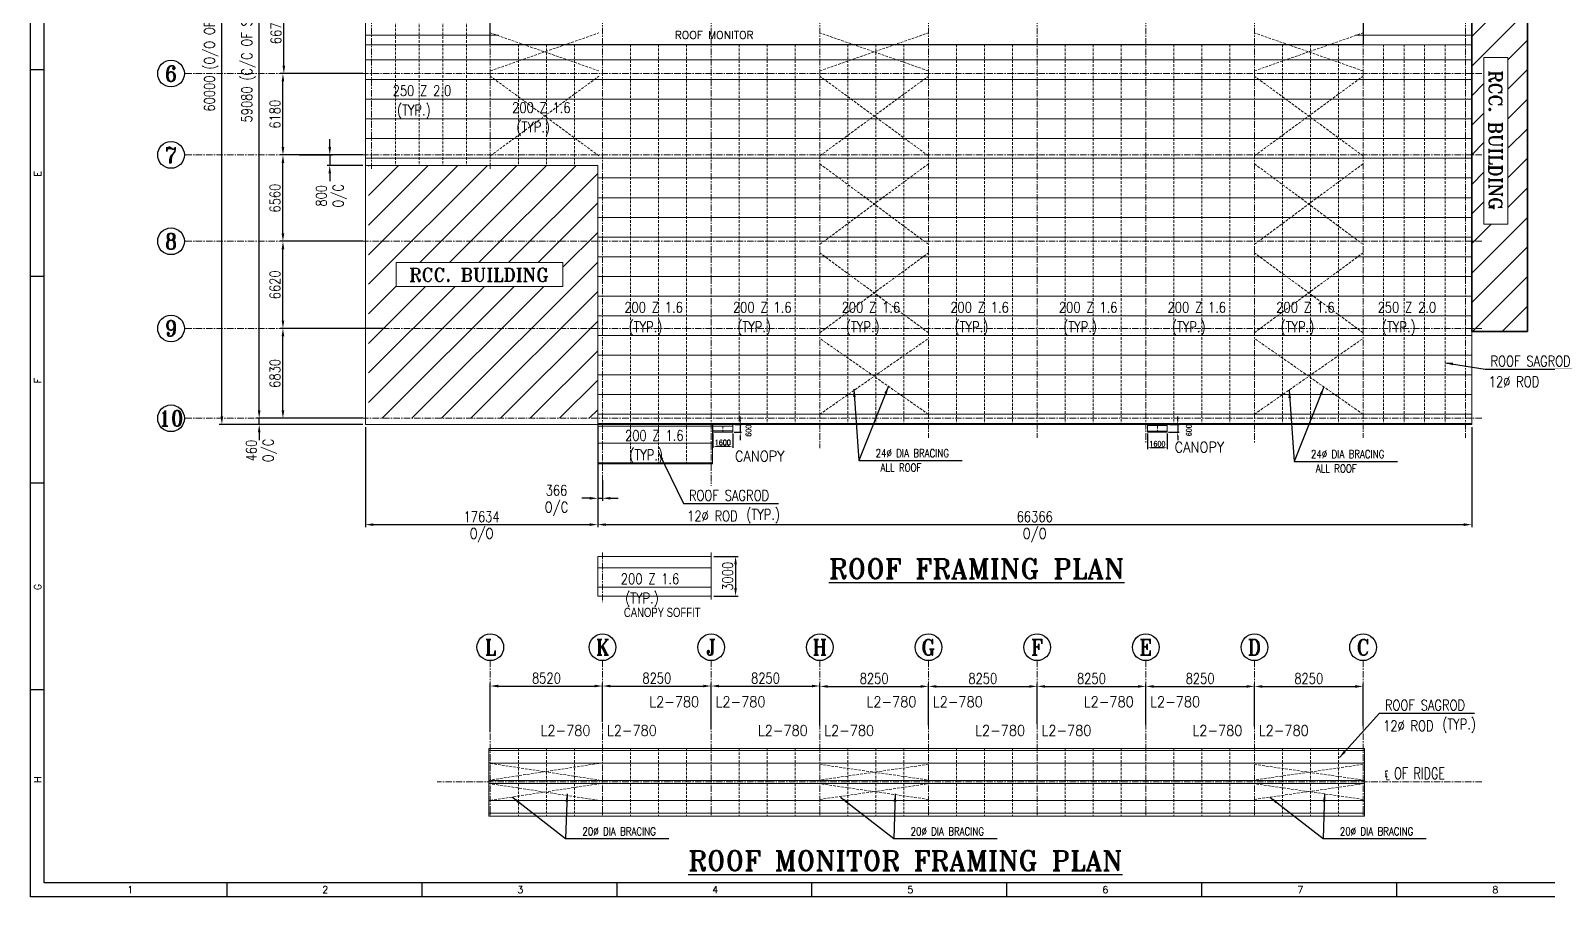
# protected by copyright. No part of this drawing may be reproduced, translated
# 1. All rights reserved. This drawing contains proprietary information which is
# Model space of a CAD drawing. Header units: millimetres. Extents: x 591978 to 1200763, y 19941 to 205918.
# Drawn here: x 591978 to 707191, y 27095 to 92915 of the extents above; entities that cross this region are included whole.
import ezdxf
from ezdxf.enums import TextEntityAlignment as Align

# ---------------------------------------------------------------- set-up
doc = ezdxf.new("R2010")
doc.units = ezdxf.units.MM
doc.header["$LTSCALE"] = 790
doc.header["$MEASUREMENT"] = 0
doc.header["$PDMODE"] = 3
doc.linetypes.add('CENTER', pattern=[2, 1.25, -0.25, 0.25, -0.25])
doc.linetypes.add('HIDDEN', pattern=[0.375, 0.25, -0.125])
for name, color, linetype, lineweight in [('Ar-17--WALL-3', 3, 'Continuous', 35), ('BRICK WALL', 41, 'Continuous', 15), ('CENTER', 8, 'CENTER', 9), ('HATCH', 8, 'Continuous', 9), ('SHEETS', 190, 'Continuous', 20), ('SUB TITLE', 4, 'Continuous', 18), ('TEXT-2', 4, 'Continuous', 15)]:
    doc.layers.add(name, color=color, linetype=linetype, lineweight=lineweight)
for name, color, linetype in [('DIM', 2, 'Continuous'), ('STEEL', 4, 'Continuous'), ('text', 6, 'Continuous')]:
    doc.layers.add(name, color=color, linetype=linetype)
doc.styles.add('ARIAL', font='ARIALN.TTF')
doc.styles.add('ROMAND', font='romand.shx', dxfattribs={"height": 2.5})
doc.styles.add('ROMANS', font='romans.shx')
doc.styles.add('ROMANT', font='romant.shx', dxfattribs={"width": 0.75})
doc.styles.add('T02', font='SIMPLEX.SHX', dxfattribs={"width": 0.8})
doc.dimstyles.new('DIM-200', dxfattribs={"dimscale": 200, "dimtxt": 2, "dimasz": 1.5, "dimexe": 0.5, "dimexo": 0.5, "dimgap": 0.5, "dimtad": 1, "dimdec": 0, "dimzin": 0, "dimdsep": 46, "dimtxsty": 'T02', "dimcen": 1, "dimclrd": 3, "dimclre": 3, "dimclrt": 2, "dimadec": 0, "dimazin": 0, "dimtfac": 1, "dimtdec": 0, "dimtmove": 2, "dimatfit": 3, "dimfxl": 1, "dimtolj": 1, "dimtzin": 0, "dimlwd": -1, "dimlwe": -1, "dimarcsym": 0})
doc.dimstyles.new('DIM-400', dxfattribs={"dimscale": 400, "dimtxt": 2, "dimasz": 1.5, "dimexe": 0.5, "dimexo": 0.5, "dimgap": 0.5, "dimtad": 1, "dimdec": 0, "dimzin": 0, "dimdsep": 46, "dimtxsty": 'T02', "dimcen": 1, "dimclrd": 3, "dimclre": 3, "dimclrt": 2, "dimadec": 0, "dimazin": 0, "dimtfac": 1, "dimtdec": 0, "dimtmove": 2, "dimatfit": 3, "dimfxl": 1, "dimtolj": 1, "dimtzin": 0, "dimlwd": -1, "dimlwe": -1, "dimarcsym": 0})

# ---------------------------------------------------------------- blocks, each defined once
blk = doc.blocks.new('*D81')
at = {"color": 3, "transparency": 16777216}
for p, q in [((617224, 70267), (610959, 70267)), ((611159, 64037), (611159, 69667)), ((617224, 63437), (610959, 63437))]:
    blk.add_line(p, q, dxfattribs=at)
for points in [[(611059, 69667), (611259, 69667), (611159, 70267)], [(611059, 64037), (611259, 64037), (611159, 63437)]]:
    blk.add_solid(points, dxfattribs=at)
at = {"layer": 'DEFPOINTS', "color": 0, "transparency": 16777216}
for p in [(611159, 70267), (617424, 70267), (617424, 63437)]:
    blk.add_point(p, dxfattribs=at)
at = {"color": 2, "transparency": 16777216, "insert": (610559, 66852), "char_height": 800, "attachment_point": 5, "rotation": 90, "style": 'T02'}
blk.add_mtext('\\A1;6830', dxfattribs=at)
blk = doc.blocks.new('*D82')
at = {"color": 3, "transparency": 16777216}
for p, q in [((617224, 76887), (610959, 76887)), ((611159, 70867), (611159, 76287)), ((618948, 70267), (610959, 70267))]:
    blk.add_line(p, q, dxfattribs=at)
for points in [[(611059, 76287), (611259, 76287), (611159, 76887)], [(611059, 70867), (611259, 70867), (611159, 70267)]]:
    blk.add_solid(points, dxfattribs=at)
at = {"layer": 'DEFPOINTS', "color": 0, "transparency": 16777216}
for p in [(611159, 76887), (617424, 76887), (619148, 70267)]:
    blk.add_point(p, dxfattribs=at)
at = {"color": 2, "transparency": 16777216, "insert": (610559, 73577), "char_height": 800, "attachment_point": 5, "rotation": 90, "style": 'T02'}
blk.add_mtext('\\A1;6620', dxfattribs=at)
blk = doc.blocks.new('*D83')
at = {"color": 3, "transparency": 16777216}
for p, q in [((617224, 83447), (610959, 83447)), ((611159, 77487), (611159, 82847)), ((617224, 76887), (610959, 76887))]:
    blk.add_line(p, q, dxfattribs=at)
for points in [[(611059, 82847), (611259, 82847), (611159, 83447)], [(611059, 77487), (611259, 77487), (611159, 76887)]]:
    blk.add_solid(points, dxfattribs=at)
at = {"layer": 'DEFPOINTS', "color": 0, "transparency": 16777216}
for p in [(611159, 83447), (617424, 83447), (617424, 76887)]:
    blk.add_point(p, dxfattribs=at)
at = {"color": 2, "transparency": 16777216, "insert": (610559, 80167), "char_height": 800, "attachment_point": 5, "rotation": 90, "style": 'T02'}
blk.add_mtext('\\A1;6560', dxfattribs=at)
blk = doc.blocks.new('*D84')
at = {"color": 3, "transparency": 16777216}
for p, q in [((617224, 89627), (610959, 89627)), ((611159, 84047), (611159, 89027)), ((617224, 83447), (610959, 83447))]:
    blk.add_line(p, q, dxfattribs=at)
for points in [[(611059, 89027), (611259, 89027), (611159, 89627)], [(611059, 84047), (611259, 84047), (611159, 83447)]]:
    blk.add_solid(points, dxfattribs=at)
at = {"layer": 'DEFPOINTS', "color": 0, "transparency": 16777216}
for p in [(611159, 89627), (617424, 89627), (617424, 83447)]:
    blk.add_point(p, dxfattribs=at)
at = {"color": 2, "transparency": 16777216, "insert": (610559, 86537), "char_height": 800, "attachment_point": 5, "rotation": 90, "style": 'T02'}
blk.add_mtext('\\A1;6180', dxfattribs=at)
blk = doc.blocks.new('*D85')
at = {"color": 3, "transparency": 16777216}
for p, q in [((618882, 96297), (611027, 96297)), ((611227, 90227), (611227, 95697)), ((617224, 89627), (611027, 89627))]:
    blk.add_line(p, q, dxfattribs=at)
for points in [[(611127, 95697), (611327, 95697), (611227, 96297)], [(611127, 90227), (611327, 90227), (611227, 89627)]]:
    blk.add_solid(points, dxfattribs=at)
at = {"layer": 'DEFPOINTS', "color": 0, "transparency": 16777216}
for p in [(611227, 96297), (619082, 96297), (617424, 89627)]:
    blk.add_point(p, dxfattribs=at)
at = {"color": 2, "transparency": 16777216, "insert": (610627, 92962), "char_height": 800, "attachment_point": 5, "rotation": 90, "style": 'T02'}
blk.add_mtext('\\A1;6670', dxfattribs=at)
blk = doc.blocks.new('*D90')
at = {"color": 3, "transparency": 16777216}
for p, q in [((609355, 64037), (609355, 64637)), ((617224, 63437), (609155, 63437)), ((609355, 62977), (609355, 63437)), ((617224, 62977), (609155, 62977)), ((609355, 62377), (609355, 61777))]:
    blk.add_line(p, q, dxfattribs=at)
for points in [[(609255, 64037), (609455, 64037), (609355, 63437)], [(609255, 62377), (609455, 62377), (609355, 62977)]]:
    blk.add_solid(points, dxfattribs=at)
at = {"layer": 'DEFPOINTS', "color": 0, "transparency": 16777216}
for p in [(609355, 63437), (617424, 63437), (617424, 62977)]:
    blk.add_point(p, dxfattribs=at)
at = {"color": 2, "transparency": 16777216, "char_height": 800, "attachment_point": 5, "rotation": 90, "style": 'T02'}
for s, insert in [('\\A1;460', (608755, 60989)), ('\\A1;O/C', (610165, 60989))]:
    blk.add_mtext(s, dxfattribs=dict(at, insert=insert))
blk = doc.blocks.new('*D49')
at = {"color": 3, "transparency": 16777216}
for p, q in [((617224, 122517), (609155, 122517)), ((609355, 64037), (609355, 121917)), ((617224, 63437), (609155, 63437))]:
    blk.add_line(p, q, dxfattribs=at)
for points in [[(609255, 121917), (609455, 121917), (609355, 122517)], [(609255, 64037), (609455, 64037), (609355, 63437)]]:
    blk.add_solid(points, dxfattribs=at)
at = {"layer": 'DEFPOINTS', "color": 0, "transparency": 16777216}
for p in [(609355, 122517), (617424, 122517), (617424, 63437)]:
    blk.add_point(p, dxfattribs=at)
at = {"color": 2, "transparency": 16777216, "insert": (608546, 92977), "char_height": 800, "attachment_point": 5, "rotation": 90, "style": 'T02'}
blk.add_mtext('\\A1;59080 (C/C OF STEEL COLUMN)', dxfattribs=at)
blk = doc.blocks.new('*D51')
at = {"color": 3, "transparency": 16777216}
for p, q in [((617224, 122977), (606321, 122977)), ((606521, 63577), (606521, 122377)), ((617224, 62977), (606321, 62977))]:
    blk.add_line(p, q, dxfattribs=at)
for points in [[(606421, 122377), (606621, 122377), (606521, 122977)], [(606421, 63577), (606621, 63577), (606521, 62977)]]:
    blk.add_solid(points, dxfattribs=at)
at = {"layer": 'DEFPOINTS', "color": 0, "transparency": 16777216}
for p in [(606521, 122977), (617424, 122977), (617424, 62977)]:
    blk.add_point(p, dxfattribs=at)
at = {"color": 2, "transparency": 16777216, "insert": (605711, 92977), "char_height": 800, "attachment_point": 5, "rotation": 90, "style": 'T02'}
blk.add_mtext('\\A1;60000 (O/O OF STEEL LINE)', dxfattribs=at)
blk = doc.blocks.new('*D91')
at = {"color": 3, "transparency": 16777216}
for p, q in [((614714, 84047), (614714, 84647)), ((612394, 83447), (614914, 83447)), ((614714, 83447), (614714, 82647)), ((617224, 82647), (614514, 82647)), ((614714, 82047), (614714, 81447))]:
    blk.add_line(p, q, dxfattribs=at)
for points in [[(614614, 84047), (614814, 84047), (614714, 83447)], [(614614, 82047), (614814, 82047), (614714, 82647)]]:
    blk.add_solid(points, dxfattribs=at)
at = {"layer": 'DEFPOINTS', "color": 0, "transparency": 16777216}
for p in [(612194, 83447), (614714, 82647), (617424, 82647)]:
    blk.add_point(p, dxfattribs=at)
at = {"color": 2, "transparency": 16777216, "char_height": 800, "attachment_point": 5, "rotation": 90, "style": 'T02'}
for s, insert in [('\\A1;800', (614078, 80342)), ('\\A1;O/C', (615487, 80342))]:
    blk.add_mtext(s, dxfattribs=dict(at, insert=insert))
blk = doc.blocks.new('*D52')
at = {"color": 3, "transparency": 16777216}
for p, q in [((617424, 62777), (617424, 55160)), ((635058, 62859), (635058, 55160)), ((618024, 55360), (634458, 55360))]:
    blk.add_line(p, q, dxfattribs=at)
for points in [[(618024, 55460), (618024, 55260), (617424, 55360)], [(634458, 55460), (634458, 55260), (635058, 55360)]]:
    blk.add_solid(points, dxfattribs=at)
at = {"layer": 'DEFPOINTS', "color": 0, "transparency": 16777216}
for p in [(617424, 62977), (635058, 63059), (635058, 55360)]:
    blk.add_point(p, dxfattribs=at)
at = {"color": 2, "transparency": 16777216, "char_height": 800, "attachment_point": 5, "style": 'T02'}
for s, insert in [('\\A1;17634', (626241, 55960)), ('\\A1;O/O', (626241, 54551))]:
    blk.add_mtext(s, dxfattribs=dict(at, insert=insert))
blk = doc.blocks.new('*D92')
at = {"color": 3, "transparency": 16777216}
for p, q in [((635058, 62859), (635058, 55160)), ((701424, 62777), (701424, 55160)), ((635658, 55360), (700824, 55360))]:
    blk.add_line(p, q, dxfattribs=at)
for points in [[(635658, 55460), (635658, 55260), (635058, 55360)], [(700824, 55460), (700824, 55260), (701424, 55360)]]:
    blk.add_solid(points, dxfattribs=at)
at = {"layer": 'DEFPOINTS', "color": 0, "transparency": 16777216}
for p in [(635058, 63059), (701424, 62977), (701424, 55360)]:
    blk.add_point(p, dxfattribs=at)
at = {"color": 2, "transparency": 16777216, "char_height": 800, "attachment_point": 5, "style": 'T02'}
for s, insert in [('\\A1;66366', (668241, 55960)), ('\\A1;O/O', (668241, 54551))]:
    blk.add_mtext(s, dxfattribs=dict(at, insert=insert))
blk = doc.blocks.new('*D93')
at = {"color": 3, "transparency": 16777216}
for p, q in [((635058, 62453), (635058, 57164)), ((635424, 58702), (635424, 57164)), ((634458, 57364), (633858, 57364)), ((635058, 57364), (635424, 57364)), ((636024, 57364), (636624, 57364))]:
    blk.add_line(p, q, dxfattribs=at)
for points in [[(634458, 57464), (634458, 57264), (635058, 57364)], [(636024, 57464), (636024, 57264), (635424, 57364)]]:
    blk.add_solid(points, dxfattribs=at)
at = {"layer": 'DEFPOINTS', "color": 0, "transparency": 16777216}
for p in [(635058, 62653), (635424, 58902), (635424, 57364)]:
    blk.add_point(p, dxfattribs=at)
at = {"color": 2, "transparency": 16777216, "char_height": 800, "attachment_point": 5, "style": 'T02'}
for s, insert in [('\\A1;366', (631929, 57964)), ('\\A1;O/C', (631929, 56554))]:
    blk.add_mtext(s, dxfattribs=dict(at, insert=insert))
blk = doc.blocks.new('SSQQ')
for p, q in [((1488958.41, -272788.85), (1488953.41, -272788.85)), ((1488958.41, -272863.1), (1488953.41, -272863.1)), ((1488958.41, -272937.35), (1488953.41, -272937.35)), ((1488958.41, -273011.6), (1488953.41, -273011.6)), ((1489023.91, -273080.85), (1489023.91, -273085.85)), ((1489093.91, -273080.85), (1489093.91, -273085.85)), ((1489163.91, -273080.85), (1489163.91, -273085.85)), ((1489233.91, -273085.85), (1489233.91, -273080.85)), ((1489303.91, -273085.85), (1489303.91, -273080.85)), ((1489373.91, -273085.85), (1489373.91, -273080.85)), ((1489443.91, -273085.85), (1489443.91, -273080.85))]:
    blk.add_line(p, q)
for points in [[(1489794.41, -273085.85), (1488953.41, -273085.85), (1488953.41, -272491.85), (1489794.41, -272491.85)], [(1489789.41, -273080.85), (1488958.41, -273080.85), (1488958.41, -272496.85), (1489789.41, -272496.85)]]:
    blk.add_lwpolyline(points, close=True)
at = {"style": 'ROMANS'}
for s, p in [('E', (1488957.3, -272827.25)), ('F', (1488957.3, -272901.5)), ('G', (1488957.3, -272975.75)), ('H', (1488957.3, -273045))]:
    blk.add_text(s, height=2.5, rotation=90, dxfattribs=at).set_placement(p)
for s, p in [('1', (1488988.19, -273084.62)), ('2', (1489058.19, -273084.62)), ('3', (1489128.19, -273084.62)), ('4', (1489198.19, -273084.62)), ('5', (1489268.19, -273084.62)), ('6', (1489338.19, -273084.62)), ('7', (1489408.19, -273084.62)), ('8', (1489478.19, -273084.62))]:
    blk.add_text(s, height=2.5, dxfattribs=at).set_placement(p)
blk = doc.blocks.new('*D16')
at = {"color": 3, "transparency": 16777216}
for p, q in [((626904, 39592), (626904, 43298)), ((627504, 43098), (634824, 43098)), ((635424, 40370), (635424, 43298))]:
    blk.add_line(p, q, dxfattribs=at)
for points in [[(627504, 43198), (627504, 42998), (626904, 43098)], [(634824, 43198), (634824, 42998), (635424, 43098)]]:
    blk.add_solid(points, dxfattribs=at)
at = {"layer": 'DEFPOINTS', "color": 0, "transparency": 16777216}
for p in [(635424, 43098), (626904, 39392), (635424, 40170)]:
    blk.add_point(p, dxfattribs=at)
at = {"color": 2, "transparency": 16777216, "insert": (631164, 43698), "char_height": 800, "attachment_point": 5, "style": 'T02'}
blk.add_mtext('\\A1;8520', dxfattribs=at)
blk = doc.blocks.new('*D17')
at = {"color": 3, "transparency": 16777216}
for p, q in [((635424, 40370), (635424, 43298)), ((636024, 43098), (643074, 43098)), ((643674, 39794), (643674, 43298))]:
    blk.add_line(p, q, dxfattribs=at)
for points in [[(636024, 43198), (636024, 42998), (635424, 43098)], [(643074, 43198), (643074, 42998), (643674, 43098)]]:
    blk.add_solid(points, dxfattribs=at)
at = {"layer": 'DEFPOINTS', "color": 0, "transparency": 16777216}
for p in [(643674, 43098), (635424, 40170), (643674, 39594)]:
    blk.add_point(p, dxfattribs=at)
at = {"color": 2, "transparency": 16777216, "insert": (639549, 43698), "char_height": 800, "attachment_point": 5, "style": 'T02'}
blk.add_mtext('\\A1;8250', dxfattribs=at)
blk = doc.blocks.new('*D18')
at = {"color": 3, "transparency": 16777216}
for p, q in [((643674, 40135), (643674, 43298)), ((644274, 43098), (651324, 43098)), ((651924, 40105), (651924, 43298))]:
    blk.add_line(p, q, dxfattribs=at)
for points in [[(644274, 43198), (644274, 42998), (643674, 43098)], [(651324, 43198), (651324, 42998), (651924, 43098)]]:
    blk.add_solid(points, dxfattribs=at)
at = {"layer": 'DEFPOINTS', "color": 0, "transparency": 16777216}
for p in [(651924, 43098), (643674, 39935), (651924, 39905)]:
    blk.add_point(p, dxfattribs=at)
at = {"color": 2, "transparency": 16777216, "insert": (647799, 43698), "char_height": 800, "attachment_point": 5, "style": 'T02'}
blk.add_mtext('\\A1;8250', dxfattribs=at)
blk = doc.blocks.new('*D19')
at = {"color": 3, "transparency": 16777216}
for p, q in [((651924, 40105), (651924, 43268)), ((652524, 43068), (659574, 43068)), ((660174, 40124), (660174, 43268))]:
    blk.add_line(p, q, dxfattribs=at)
for points in [[(652524, 43168), (652524, 42968), (651924, 43068)], [(659574, 43168), (659574, 42968), (660174, 43068)]]:
    blk.add_solid(points, dxfattribs=at)
at = {"layer": 'DEFPOINTS', "color": 0, "transparency": 16777216}
for p in [(660174, 43068), (651924, 39905), (660174, 39924)]:
    blk.add_point(p, dxfattribs=at)
at = {"color": 2, "transparency": 16777216, "insert": (656049, 43668), "char_height": 800, "attachment_point": 5, "style": 'T02'}
blk.add_mtext('\\A1;8250', dxfattribs=at)
blk = doc.blocks.new('*D20')
at = {"color": 3, "transparency": 16777216}
for p, q in [((660174, 40120), (660174, 43268)), ((660774, 43068), (667824, 43068)), ((668424, 40234), (668424, 43268))]:
    blk.add_line(p, q, dxfattribs=at)
for points in [[(660774, 43168), (660774, 42968), (660174, 43068)], [(667824, 43168), (667824, 42968), (668424, 43068)]]:
    blk.add_solid(points, dxfattribs=at)
at = {"layer": 'DEFPOINTS', "color": 0, "transparency": 16777216}
for p in [(668424, 43068), (660174, 39920), (668424, 40034)]:
    blk.add_point(p, dxfattribs=at)
at = {"color": 2, "transparency": 16777216, "insert": (664299, 43668), "char_height": 800, "attachment_point": 5, "style": 'T02'}
blk.add_mtext('\\A1;8250', dxfattribs=at)
blk = doc.blocks.new('*D21')
at = {"color": 3, "transparency": 16777216}
for p, q in [((668424, 40234), (668424, 43268)), ((669024, 43068), (676074, 43068)), ((676674, 40163), (676674, 43268))]:
    blk.add_line(p, q, dxfattribs=at)
for points in [[(669024, 43168), (669024, 42968), (668424, 43068)], [(676074, 43168), (676074, 42968), (676674, 43068)]]:
    blk.add_solid(points, dxfattribs=at)
at = {"layer": 'DEFPOINTS', "color": 0, "transparency": 16777216}
for p in [(676674, 43068), (668424, 40034), (676674, 39963)]:
    blk.add_point(p, dxfattribs=at)
at = {"color": 2, "transparency": 16777216, "insert": (672549, 43668), "char_height": 800, "attachment_point": 5, "style": 'T02'}
blk.add_mtext('\\A1;8250', dxfattribs=at)
blk = doc.blocks.new('*D22')
at = {"color": 3, "transparency": 16777216}
for p, q in [((676674, 40165), (676674, 43268)), ((677274, 43068), (684324, 43068)), ((684924, 40034), (684924, 43268))]:
    blk.add_line(p, q, dxfattribs=at)
for points in [[(677274, 43168), (677274, 42968), (676674, 43068)], [(684324, 43168), (684324, 42968), (684924, 43068)]]:
    blk.add_solid(points, dxfattribs=at)
at = {"layer": 'DEFPOINTS', "color": 0, "transparency": 16777216}
for p in [(684924, 43068), (676674, 39965), (684924, 39834)]:
    blk.add_point(p, dxfattribs=at)
at = {"color": 2, "transparency": 16777216, "insert": (680799, 43668), "char_height": 800, "attachment_point": 5, "style": 'T02'}
blk.add_mtext('\\A1;8250', dxfattribs=at)
blk = doc.blocks.new('*D23')
at = {"color": 3, "transparency": 16777216}
for p, q in [((684924, 40034), (684924, 43265)), ((685524, 43065), (692574, 43065)), ((693174, 40073), (693174, 43265))]:
    blk.add_line(p, q, dxfattribs=at)
for points in [[(685524, 43165), (685524, 42965), (684924, 43065)], [(692574, 43165), (692574, 42965), (693174, 43065)]]:
    blk.add_solid(points, dxfattribs=at)
at = {"layer": 'DEFPOINTS', "color": 0, "transparency": 16777216}
for p in [(693174, 43065), (684924, 39834), (693174, 39873)]:
    blk.add_point(p, dxfattribs=at)
at = {"color": 2, "transparency": 16777216, "insert": (689049, 43665), "char_height": 800, "attachment_point": 5, "style": 'T02'}
blk.add_mtext('\\A1;8250', dxfattribs=at)
blk = doc.blocks.new('*D102')
at = {"color": 3, "transparency": 16777216}
for p, q in [((645884, 63277), (645884, 63577)), ((645409, 62377), (645984, 62377)), ((645509, 62977), (645984, 62977)), ((645884, 62977), (645884, 62377)), ((645884, 62077), (645884, 61777))]:
    blk.add_line(p, q, dxfattribs=at)
for points in [[(645834, 63277), (645934, 63277), (645884, 62977)], [(645834, 62077), (645934, 62077), (645884, 62377)]]:
    blk.add_solid(points, dxfattribs=at)
at = {"layer": 'DEFPOINTS', "color": 0, "transparency": 16777216}
for p in [(645309, 62377), (645409, 62977), (645884, 62377)]:
    blk.add_point(p, dxfattribs=at)
at = {"color": 2, "transparency": 16777216, "insert": (646513, 62495), "char_height": 400, "attachment_point": 5, "rotation": 90, "style": 'T02'}
blk.add_mtext('\\A1;600', dxfattribs=at)
blk = doc.blocks.new('*D103')
at = {"color": 3, "transparency": 16777216}
for p, q in [((643809, 62277), (643809, 61201)), ((645309, 62277), (645309, 61201)), ((645009, 61301), (644109, 61301))]:
    blk.add_line(p, q, dxfattribs=at)
for points in [[(644109, 61351), (644109, 61251), (643809, 61301)], [(645009, 61351), (645009, 61251), (645309, 61301)]]:
    blk.add_solid(points, dxfattribs=at)
at = {"layer": 'DEFPOINTS', "color": 0, "transparency": 16777216}
for p in [(643809, 62377), (645309, 62377), (643809, 61301)]:
    blk.add_point(p, dxfattribs=at)
at = {"color": 2, "transparency": 16777216, "insert": (644559, 61601), "char_height": 400, "attachment_point": 5, "style": 'T02'}
blk.add_mtext('\\A1;1600', dxfattribs=at)
blk = doc.blocks.new('*D100')
at = {"color": 3, "transparency": 16777216}
for p, q in [((676809, 62277), (676809, 61100)), ((678309, 62277), (678309, 61100)), ((678009, 61200), (677109, 61200))]:
    blk.add_line(p, q, dxfattribs=at)
for points in [[(677109, 61250), (677109, 61150), (676809, 61200)], [(678009, 61250), (678009, 61150), (678309, 61200)]]:
    blk.add_solid(points, dxfattribs=at)
at = {"layer": 'DEFPOINTS', "color": 0, "transparency": 16777216}
for p in [(676809, 62377), (678309, 62377), (676809, 61200)]:
    blk.add_point(p, dxfattribs=at)
at = {"color": 2, "transparency": 16777216, "insert": (677559, 61500), "char_height": 400, "attachment_point": 5, "style": 'T02'}
blk.add_mtext('\\A1;1600', dxfattribs=at)
blk = doc.blocks.new('*D101')
at = {"color": 3, "transparency": 16777216}
for p, q in [((679102, 63277), (679102, 63577)), ((678409, 62377), (679202, 62377)), ((678509, 62977), (679202, 62977)), ((679102, 62977), (679102, 62377)), ((679102, 62077), (679102, 61777))]:
    blk.add_line(p, q, dxfattribs=at)
for points in [[(679052, 63277), (679152, 63277), (679102, 62977)], [(679052, 62077), (679152, 62077), (679102, 62377)]]:
    blk.add_solid(points, dxfattribs=at)
at = {"layer": 'DEFPOINTS', "color": 0, "transparency": 16777216}
for p in [(678309, 62377), (678409, 62977), (679102, 62377)]:
    blk.add_point(p, dxfattribs=at)
at = {"color": 2, "transparency": 16777216, "insert": (679952, 62532), "char_height": 400, "attachment_point": 5, "rotation": 90, "style": 'T02'}
blk.add_mtext('\\A1;600', dxfattribs=at)
blk = doc.blocks.new('*D140')
at = {"color": 3, "transparency": 16777216}
for p, q in [((643874, 52936), (645728, 52936)), ((645528, 52336), (645528, 50536)), ((643874, 49936), (645728, 49936))]:
    blk.add_line(p, q, dxfattribs=at)
for points in [[(645428, 52336), (645628, 52336), (645528, 52936)], [(645428, 50536), (645628, 50536), (645528, 49936)]]:
    blk.add_solid(points, dxfattribs=at)
at = {"layer": 'DEFPOINTS', "color": 0, "transparency": 16777216}
for p in [(643674, 52936), (643674, 49936), (645528, 49936)]:
    blk.add_point(p, dxfattribs=at)
at = {"color": 2, "transparency": 16777216, "insert": (644928, 51436), "char_height": 800, "attachment_point": 5, "rotation": 90, "style": 'T02'}
blk.add_mtext('\\A1;3000', dxfattribs=at)

msp = doc.modelspace()

# ---------------------------------------------------------------- hatches: boundary and pattern name
at = {"layer": 'HATCH'}
h = msp.add_hatch(dxfattribs=at)
h.set_pattern_fill('ANSI31', color=3, scale=500)
h.set_pattern_definition([(45, (114510.4, -7299.1), (-1122.532, 1122.532), [])])
h.paths.add_polyline_path([(705653.8, 96471.8), (701424.1, 96471.8), (701424.1, 70041.8), (705653.8, 70041.8)])
h.paths.add_polyline_path([(702350.9, 78194.3), (702350.9, 90848.4), (704163.8, 90848.4), (704163.8, 78194.3)], flags=16)
h.paths.add_polyline_path([(702481.3, 90741.8), (702481.3, 78384.6), (703981.3, 78384.6), (703981.3, 90741.8)], flags=8)
h = msp.add_hatch(dxfattribs=at)
h.set_pattern_fill('ANSI31', color=3, scale=500)
h.set_pattern_definition([(45, (146689.4, 121265.6), (-1122.532, 1122.532), [])])
h.paths.add_polyline_path([(635057.8, 82646.8), (617653.7, 82646.8), (617653.7, 76886.8), (635057.8, 76886.8)])
h.paths.add_polyline_path([(635057.8, 76886.8), (617653.7, 76886.8), (617653.7, 70266.8), (635057.8, 70266.8)])
h.paths.add_polyline_path([(632417.9, 75269.5), (632417.9, 73456.6), (619763.8, 73456.6), (619763.8, 75269.5)], flags=16)
h.paths.add_polyline_path([(635057.8, 70266.8), (617653.7, 70266.8), (617653.7, 63436.8), (635057.8, 63436.8)])
h.paths.add_polyline_path([(619870.4, 73587), (632227.6, 73587), (632227.6, 75087), (619870.4, 75087)], flags=8)

# ---------------------------------------------------------------- linework, layer by layer
at = {"color": 4}
msp.add_lwpolyline([(626903.7, 94128.5), (693173.7, 94128.5), (693173.7, 91825.2), (626903.7, 91825.2)], close=True, dxfattribs=at)
at = {"ltscale": 0.12}
for centre in [(602659.4, 89626.8), (602659.4, 83446.8), (602659.4, 76886.8), (602659.4, 70266.8), (602659.4, 63436.8), (626903.7, 46042.3), (635423.7, 46042.3), (643673.7, 46042.3), (651923.7, 46042.3), (660173.7, 46042.3), (668423.7, 46042.3), (676673.7, 46042.3), (684923.7, 46042.3), (693173.7, 46042.3)]:
    msp.add_circle(centre, 1012.7, dxfattribs=at)
at = {"layer": 'Ar-17--WALL-3'}
msp.add_lwpolyline([(705653.8, 70041.8), (705653.8, 96471.8), (701424.1, 96471.8), (701424.1, 70041.8)], close=True, dxfattribs=at)
at = {"layer": 'BRICK WALL', "ltscale": 3}
for p, q in [((617423.7, 92541.3), (627519.8, 92541.3)), ((701423.7, 92541.3), (692601.9, 92541.3)), ((701424.1, 91825.2), (617423.7, 91825.2)), ((701424.1, 90677.3), (617423.7, 90677.3)), ((701423.7, 89181), (617423.7, 89181)), ((701423.7, 87688.6), (617423.7, 87688.6)), ((701423.7, 86187.7), (617423.7, 86187.7)), ((701423.7, 84693), (617423.7, 84693)), ((701423.7, 83194.3), (617423.7, 83194.3)), ((701423.7, 81697.6), (635057.8, 81697.6)), ((701423.7, 80200.5), (635057.8, 80200.5)), ((701423.7, 78703.8), (635057.8, 78703.8)), ((701423.7, 77211.6), (635057.8, 77211.6)), ((701423.7, 75710.5), (635057.8, 75710.5)), ((701423.7, 74218.5), (635057.8, 74218.5)), ((701423.7, 72721.8), (635057.8, 72721.8)), ((701423.7, 71225.1), (635057.8, 71225.1)), ((701423.7, 69723.8), (635057.8, 69723.8)), ((701423.7, 68231.8), (635057.8, 68231.8)), ((701423.7, 66735.1), (635057.8, 66735.1)), ((701423.7, 65238.4), (635057.8, 65238.4)), ((701423.7, 63745.5), (635057.8, 63745.5)), ((701423.7, 63042.7), (635057.8, 63042.7)), ((643773.7, 62852), (635057.8, 62852)), ((645308.9, 62852), (643773.7, 62852)), ((645308.9, 62479.4), (643773.7, 62479.4)), ((678308.9, 62890.7), (676808.9, 62890.7)), ((678308.9, 62469.8), (676808.9, 62469.8)), ((643773.7, 61542.8), (635057.8, 61542.8)), ((643773.7, 60055.1), (635057.8, 60055.1)), ((643673.7, 52090.2), (635057.8, 52090.2)), ((643673.7, 50602.5), (635057.8, 50602.5)), ((693273.7, 38196.3), (626803.7, 38196.3)), ((693273.7, 37231.5), (626803.7, 37231.5)), ((693273.7, 35931.3), (626803.7, 35931.3)), ((693273.7, 35701.5), (626803.7, 35701.5)), ((693273.7, 34401.4), (626803.7, 34401.4)), ((693273.7, 33436.6), (626803.7, 33436.6))]:
    msp.add_line(p, q, dxfattribs=at)
at = {"layer": 'BRICK WALL', "color": 1}
for q in [(617423.7, 82646.8), (635057.8, 62976.8)]:
    msp.add_line((635057.8, 82646.8), q, dxfattribs=at)
for points in [[(617423.7, 122976.8), (701423.7, 122976.8), (701423.7, 62976.8), (617423.7, 62976.8)], [(635057.8, 62976.8), (643773.7, 62976.8), (643773.7, 59976.8), (635057.8, 59976.8)], [(643808.9, 62976.8), (645308.9, 62976.8), (645308.9, 62376.8), (643808.9, 62376.8)], [(676808.9, 62976.8), (678308.9, 62976.8), (678308.9, 62376.8), (676808.9, 62376.8)], [(693273.7, 38356.4), (626803.7, 38356.4), (626803.7, 33205.9), (693273.7, 33205.9)]]:
    msp.add_lwpolyline(points, close=True, dxfattribs=at)
at = {"layer": 'CENTER', "ltscale": 0.5}
for p, q in [((617893.7, 140512.5), (617893.7, 82383.8)), ((626903.7, 140512.5), (626903.7, 82383.8)), ((635423.7, 140512.5), (635423.8, 58104.1)), ((643673.7, 140512.5), (643673.7, 58318.7)), ((651923.7, 140512.5), (651923.7, 61170.7)), ((660173.7, 140512.5), (660173.7, 61958.4)), ((668423.7, 140512.5), (668423.7, 61958.4)), ((676673.7, 140512.5), (676673.7, 61580)), ((684923.7, 140512.5), (684923.7, 61580)), ((693173.7, 140512.5), (693173.7, 61958.4)), ((700953.7, 140512.5), (700953.7, 61958.4)), ((702195.3, 89626.8), (603672.1, 89626.8)), ((702195.3, 83446.8), (603672.1, 83446.8)), ((702195.3, 76886.8), (603672.1, 76886.8)), ((702195.3, 70266.8), (603672.1, 70266.8)), ((702195.3, 63436.8), (603672.1, 63436.8)), ((635423.8, 53238.7), (635423.8, 49466.1)), ((643673.7, 53238.7), (643673.7, 49680.7)), ((626903.7, 45029.6), (626903.7, 33205.9)), ((635423.7, 45029.6), (635423.7, 33205.9)), ((643673.7, 45029.6), (643673.7, 33205.9)), ((651923.7, 45029.6), (651923.7, 33205.9)), ((660173.7, 45029.6), (660173.7, 33205.9)), ((668423.7, 45029.6), (668423.7, 33205.9)), ((676673.7, 45029.6), (676673.7, 33205.9)), ((684923.7, 45029.6), (684923.7, 33205.9)), ((693173.7, 45029.6), (693173.7, 33205.9)), ((702195.3, 35816.4), (622871.6, 35816.4))]:
    msp.add_line(p, q, dxfattribs=at)
at = {"layer": 'SHEETS', "ltscale": 3}
msp.add_lwpolyline([(643673.7, 52935.5), (635057.8, 52935.5), (635057.8, 49935.5), (643673.7, 49935.5)], close=True, dxfattribs=at)
at = {"layer": 'SUB TITLE', "linetype": 'HIDDEN'}
for p, q in [((619695.7, 122976.8), (619695.7, 82646.8)), ((621497.7, 122976.8), (621497.7, 82646.8)), ((623299.7, 122976.8), (623299.7, 82646.8)), ((625101.7, 122976.8), (625101.7, 82646.8)), ((629033.7, 91825.2), (629033.7, 82646.8)), ((631163.7, 91825.2), (631163.7, 82646.8)), ((633293.7, 91825.2), (633293.7, 82646.8)), ((637553.7, 91825.2), (637553.7, 60044.1)), ((639683.7, 91825.2), (639683.7, 60044.1)), ((641813.7, 91825.2), (641813.7, 60044.1)), ((645803.7, 91825.2), (645803.7, 62976.8)), ((647933.7, 91825.2), (647933.7, 62976.8)), ((650063.7, 91825.2), (650063.7, 62976.8)), ((654053.7, 91825.2), (654053.7, 62976.8)), ((656183.7, 91825.2), (656183.7, 62976.8)), ((658313.7, 91825.2), (658313.7, 62976.8)), ((662303.7, 91825.2), (662303.7, 62976.8)), ((664433.7, 91825.2), (664433.7, 62976.8)), ((666563.7, 91825.2), (666563.7, 62976.8)), ((670553.7, 91825.2), (670553.7, 62976.8)), ((672683.7, 91825.2), (672683.7, 62976.8)), ((674813.7, 91825.2), (674813.7, 62976.8)), ((678803.7, 91825.2), (678803.7, 62976.8)), ((680933.7, 91825.2), (680933.7, 62976.8)), ((683063.7, 91825.2), (683063.7, 62976.8)), ((687053.7, 91825.2), (687053.7, 62976.8)), ((689183.7, 91825.2), (689183.7, 62976.8)), ((691313.7, 91825.2), (691313.7, 62976.8)), ((694729.7, 91825.2), (694729.7, 62976.8)), ((696285.7, 91825.2), (696285.7, 62976.8)), ((697841.7, 91825.2), (697841.7, 62976.8)), ((699397.7, 91825.2), (699397.7, 62976.8)), ((644558.9, 62376.8), (644558.9, 62976.8)), ((677558.9, 62376.8), (677558.9, 62976.8)), ((629033.7, 38356.4), (629033.7, 33205.9)), ((631163.7, 38356.4), (631163.7, 33205.9)), ((633293.7, 38356.4), (633293.7, 33205.9)), ((637553.7, 38356.4), (637553.7, 33205.9)), ((639683.7, 38356.4), (639683.7, 33205.9)), ((641813.7, 38356.4), (641813.7, 33205.9)), ((645803.7, 38356.4), (645803.7, 33205.9)), ((647933.7, 38356.4), (647933.7, 33205.9)), ((650063.7, 38356.4), (650063.7, 33205.9)), ((654053.7, 38356.4), (654053.7, 33205.9)), ((656183.7, 38356.4), (656183.7, 33205.9)), ((658313.7, 38356.4), (658313.7, 33205.9)), ((662303.7, 38356.4), (662303.7, 33205.9)), ((664433.7, 38356.4), (664433.7, 33205.9)), ((666563.7, 38356.4), (666563.7, 33205.9)), ((670553.7, 38356.4), (670553.7, 33205.9)), ((672683.7, 38356.4), (672683.7, 33205.9)), ((674813.7, 38356.4), (674813.7, 33205.9)), ((678803.7, 38356.4), (678803.7, 33205.9)), ((680933.7, 38356.4), (680933.7, 33205.9)), ((683063.7, 38356.4), (683063.7, 33205.9)), ((687053.7, 38356.4), (687053.7, 33205.9)), ((689183.7, 38356.4), (689183.7, 33205.9)), ((691313.7, 38356.4), (691313.7, 33205.9))]:
    msp.add_line(p, q, dxfattribs=at)
at = {"layer": 'SUB TITLE', "color": 6, "linetype": 'HIDDEN'}
for p, q in [((626903.7, 89834.6), (635153.7, 92719.3)), ((635153.7, 89834.6), (626903.7, 92719.3)), ((651923.7, 89834.6), (660173.7, 92719.3)), ((660173.7, 89834.6), (651923.7, 92719.3)), ((684923.7, 89834.6), (693173.7, 92719.3)), ((693173.7, 89834.6), (684923.7, 92719.3)), ((635153.7, 83377.3), (626903.7, 89433.9)), ((626903.7, 83377.3), (635153.7, 89433.9)), ((660173.7, 83377.3), (651923.7, 89433.9)), ((651923.7, 83377.3), (660173.7, 89433.9)), ((693173.7, 83377.3), (684923.7, 89433.9)), ((684923.7, 83377.3), (693173.7, 89433.9)), ((651923.7, 76656.9), (660173.7, 82774.4)), ((660173.7, 76656.9), (651923.7, 82774.4)), ((684923.7, 76656.9), (693173.7, 82774.4)), ((693173.7, 76656.9), (684923.7, 82774.4)), ((660173.7, 69943.6), (651923.7, 76002.8)), ((651923.7, 69943.6), (660173.7, 76002.8)), ((693173.7, 69943.6), (684923.7, 76002.8)), ((684923.7, 69943.6), (693173.7, 76002.8)), ((651923.7, 63745.5), (660173.7, 69505.4)), ((660173.7, 63745.5), (651923.7, 69505.4)), ((684923.7, 63745.5), (693173.7, 69505.4)), ((693173.7, 63745.5), (684923.7, 69505.4)), ((626903.7, 37220.9), (635153.7, 35957.8)), ((635153.7, 37220.9), (626903.7, 35957.8)), ((651923.7, 37146.8), (660173.7, 35957.8)), ((660173.7, 37146.8), (651923.7, 35957.8)), ((684923.7, 37146.8), (693173.7, 35957.8)), ((693173.7, 37146.8), (684923.7, 35957.8)), ((626903.7, 34411.9), (635153.7, 35675)), ((635153.7, 34411.9), (626903.7, 35675)), ((651923.7, 34486), (660173.7, 35675)), ((660173.7, 34486), (651923.7, 35675)), ((684923.7, 34486), (693173.7, 35675)), ((693173.7, 34486), (684923.7, 35675))]:
    msp.add_line(p, q, dxfattribs=at)
at = {"layer": 'TEXT-2', "color": 252, "true_color": 0x939598}
for points in [[(704163.8, 78194.3), (704163.8, 90848.4), (702350.9, 90848.4), (702350.9, 78194.3)], [(632417.9, 75269.5), (619763.8, 75269.5), (619763.8, 73456.6), (632417.9, 73456.6)]]:
    msp.add_lwpolyline(points, close=True, dxfattribs=at)

# ---------------------------------------------------------------- block references
at = {"color": 0, "lineweight": 9, "xscale": 211.5413126501381, "yscale": 211.5413126501381, "zscale": 211.5413126501381}
msp.add_blockref('SSQQ', (-314383181.1, 57796033.3), dxfattribs=at)

# ---------------------------------------------------------------- texts
at = {"layer": 'DIM', "color": 2, "style": 'T02', "width": 0.8}
for s, p in [('250 Z 2.0 ', (619491.6, 87932.5)), ('(TYP.)', (619825.9, 86456.3)), ('200 Z 1.6 ', (628559.7, 86643.9)), ('(TYP.)', (628893.9, 85167.7)), ('200 Z 1.6 ', (637079.7, 71469)), ('200 Z 1.6 ', (645329.7, 71469)), ('200 Z 1.6 ', (653579.7, 71469)), ('200 Z 1.6 ', (661829.7, 71469)), ('200 Z 1.6 ', (670079.7, 71469)), ('200 Z 1.6 ', (678329.7, 71469)), ('200 Z 1.6 ', (686579.7, 71469)), ('250 Z 2.0 ', (694279.6, 71469)), ('(TYP.)', (637413.9, 69992.8)), ('(TYP.)', (645663.9, 69992.8)), ('(TYP.)', (653913.9, 69992.8)), ('(TYP.)', (662163.9, 69992.8)), ('(TYP.)', (670413.9, 69992.8)), ('(TYP.)', (678663.9, 69992.8)), ('(TYP.)', (686913.9, 69992.8)), ('(TYP.)', (694613.9, 69992.8)), ('ROOF SAGROD', (702854.4, 67383.7)), ('12%%C ROD', (702716.6, 65815.6)), ('200 Z 1.6 ', (637133.7, 61734)), ('(TYP.)', (637468, 60257.8)), ('ROOF SAGROD', (641986.5, 57179.2)), ('(TYP.)', (646346.8, 55734.2)), ('12%%C ROD', (641848.7, 55611)), ('200 Z 1.6 ', (636813.7, 50846.4)), ('(TYP.)', (637148, 49370.2)), ('ROOF SAGROD', (694833.1, 41246.5)), ('12%%C ROD', (694695.3, 39678.3)), ('(TYP.)', (699193.4, 39801.5))]:
    msp.add_text(s, height=800, dxfattribs=at).set_placement(p)
at = {"layer": 'STEEL', "color": 6, "style": 'ROMAND'}
msp.add_text('ROOF MONITOR', height=596.495, dxfattribs=at).set_placement((640916.4, 92255.8))
at = {"layer": 'text', "style": 'ROMANT', "width": 0.9}
for s, height, p in [('6', 1200.3, (602659.4, 89626.8)), ('7', 1200.3, (602659.4, 83446.8)), ('8', 1200.3, (602659.4, 76886.8)), ('9', 1200.3, (602659.4, 70266.8)), ('10', 1200.25, (602659.4, 63436.8)), ('CANOPY', 800, (680752.3, 61244.4)), ('CANOPY', 800, (647364.5, 60558.5)), ('L', 1200.3, (626903.7, 46042.3)), ('K', 1200.3, (635423.7, 46042.3)), ('J', 1200.3, (643673.7, 46042.3)), ('H', 1200.3, (651923.7, 46042.3)), ('G', 1200.3, (660173.7, 46042.3)), ('F', 1200.3, (668423.7, 46042.3)), ('E', 1200.3, (676673.7, 46042.3)), ('D', 1200.3, (684923.7, 46042.3)), ('C', 1200.3, (693173.7, 46042.3))]:
    msp.add_text(s, height=height, dxfattribs=at).set_placement(p, align=Align.MIDDLE_CENTER)
at = {"layer": 'text', "linetype": 'Continuous', "style": 'ROMANS', "width": 0.8}
for s, p in [('24%%C DIA BRACING', (656162.6, 60488.1)), ('ALL ROOF', (656532.5, 59393.9)), ('24%%C DIA BRACING', (689217.7, 60417.2)), ('ALL ROOF', (689587.6, 59323)), ('20%%C DIA BRACING', (633900.8, 31752.5)), ('20%%C DIA BRACING', (658819, 31752.5)), ('20%%C DIA BRACING', (691413, 31752.5))]:
    msp.add_text(s, height=600, dxfattribs=at).set_placement(p)
at = {"layer": 'text', "style": 'ROMANT'}
for s, p in [('%%UROOF FRAMING PLAN', (652613.2, 51266.2)), ('%%UROOF MONITOR FRAMING PLAN', (641934.6, 29087))]:
    msp.add_text(s, height=1500, dxfattribs=at).set_placement(p)
at = {"layer": 'text', "color": 7, "style": 'ARIAL', "width": 0.9}
msp.add_text('CANOPY SOFFIT', height=700, dxfattribs=at).set_placement((637047.8, 48343.1))
at = {"layer": 'text'}
for s, height, style, width, p in [('L2-780', 800, 'ROMANT', 0.9, (638968.2, 41502.9)), ('L2-780', 800, 'ROMANT', 0.9, (644005.5, 41502.9)), ('L2-780', 800, 'ROMANT', 0.9, (655468.2, 41502.9)), ('L2-780', 800, 'ROMANT', 0.9, (660505.5, 41502.9)), ('L2-780', 800, 'ROMANT', 0.9, (671968.2, 41502.9)), ('L2-780', 800, 'ROMANT', 0.9, (677005.5, 41502.9)), ('L2-780', 800, 'ROMANT', 0.9, (630718.2, 39318.8)), ('L2-780', 800, 'ROMANT', 0.9, (635755.5, 39318.8)), ('L2-780', 800, 'ROMANT', 0.9, (647218.2, 39318.8)), ('L2-780', 800, 'ROMANT', 0.9, (652255.5, 39318.8)), ('L2-780', 800, 'ROMANT', 0.9, (663718.2, 39318.8)), ('L2-780', 800, 'ROMANT', 0.9, (668755.5, 39318.8)), ('L2-780', 800, 'ROMANT', 0.9, (680218.2, 39318.8)), ('L2-780', 800, 'ROMANT', 0.9, (685255.5, 39318.8)), ('℄ OF RIDGE', 880.88, 'T02', 0.7, (694781.3, 36021.2))]:
    msp.add_text(s, height=height, dxfattribs=dict(at, style=style, width=width)).set_placement(p)
at = {"layer": 'TEXT-2', "style": 'ROMANT'}
msp.add_text('RCC. BUILDING', height=1000, rotation=270, dxfattribs=at).set_placement((703231.3, 84563.2), align=Align.MIDDLE_CENTER)
msp.add_text('RCC. BUILDING', height=1000, dxfattribs=at).set_placement((626049, 74337), align=Align.MIDDLE_CENTER)

# ---------------------------------------------------------------- dimensions: what is measured, and where the dimension line sits
for base, p1, p2, text, picture, middle in [((606520.5, 122976.8), (617423.7, 62976.8), (617423.7, 122976.8), '<> (O/O OF STEEL LINE)', '*D51', (605711, 92976.8)), ((609355.4, 122516.8), (617423.7, 63436.8), (617423.7, 122516.8), '<> (C/C OF STEEL COLUMN)', '*D49', (608545.8, 92976.8))]:
    dim = msp.add_linear_dim(base=base, p1=p1, p2=p2, angle=90, text=text, dimstyle='DIM-400')
    dim.commit()
    dim.dimension.update_dxf_attribs({"geometry": picture, "text_midpoint": middle})
for base, p1, p2, picture, middle in [((611227.3, 96296.8), (617423.7, 89626.8), (619081.7, 96296.8), '*D85', (610627.3, 92961.8)), ((611159.3, 89626.8), (617423.7, 83446.8), (617423.7, 89626.8), '*D84', (610559.3, 86536.8)), ((611159.3, 83446.8), (617423.7, 76886.8), (617423.7, 83446.8), '*D83', (610559.3, 80166.8)), ((611159.3, 76886.8), (619148.4, 70266.8), (617423.7, 76886.8), '*D82', (610559.3, 73576.8)), ((611159.3, 70266.8), (617423.7, 63436.8), (617423.7, 70266.8), '*D81', (610559.3, 66851.8)), ((645527.6, 49935.5), (643673.7, 52935.5), (643673.7, 49935.5), '*D140', (644927.6, 51435.5))]:
    dim = msp.add_linear_dim(base=base, p1=p1, p2=p2, angle=90, dimstyle='DIM-400')
    dim.commit()
    dim.dimension.update_dxf_attribs({"geometry": picture, "text_midpoint": middle})
for base, p1, p2, picture, middle in [((614713.6, 82646.8), (612193.6, 83446.8), (617423.7, 82646.8), '*D91', (614677.6, 80341.9)), ((609355.4, 63436.8), (617423.7, 62976.8), (617423.7, 63436.8), '*D90', (609355.4, 60988.8))]:
    dim = msp.add_linear_dim(base=base, p1=p1, p2=p2, angle=90, text='<>\\XO/C', dimstyle='DIM-400')
    dim.commit()
    dim.dimension.update_dxf_attribs({"geometry": picture, "text_midpoint": middle, "dimtype": 128})
at = {"color": 7}
for base, p1, p2, picture, middle in [((645884, 62376.8), (645408.9, 62976.8), (645308.9, 62376.8), '*D102', (646512.6, 62494.5)), ((679102, 62376.8), (678408.9, 62976.8), (678308.9, 62376.8), '*D101', (679952, 62531.8))]:
    dim = msp.add_linear_dim(base=base, p1=p1, p2=p2, angle=90, dimstyle='DIM-200', override={"dimarcsym": 1}, dxfattribs=at)
    dim.commit()
    dim.dimension.update_dxf_attribs({"geometry": picture, "text_midpoint": middle, "dimtype": 128})
for base, p1, p2, picture, middle in [((635057.8, 55360.2), (617423.7, 62976.8), (635057.8, 63058.9), '*D52', (626240.8, 55360.2)), ((701423.7, 55360.2), (635057.8, 63058.9), (701423.7, 62976.8), '*D92', (668240.8, 55360.2))]:
    dim = msp.add_linear_dim(base=base, p1=p1, p2=p2, text='<>\\XO/O', dimstyle='DIM-400')
    dim.commit()
    dim.dimension.update_dxf_attribs({"geometry": picture, "text_midpoint": middle})
dim = msp.add_linear_dim(base=(635423.8, 57363.6), p1=(635057.8, 62652.6), p2=(635423.8, 58902), text='<>\\XO/C', dimstyle='DIM-400')
dim.commit()
dim.dimension.update_dxf_attribs({"geometry": '*D93', "text_midpoint": (631928.6, 57363.6), "dimtype": 128})
for base, p1, p2, picture, middle in [((643808.9, 61301.3), (645308.9, 62376.8), (643808.9, 62376.8), '*D103', (644558.9, 61601.3)), ((676808.9, 61200.5), (678308.9, 62376.8), (676808.9, 62376.8), '*D100', (677558.9, 61500.5))]:
    dim = msp.add_linear_dim(base=base, p1=p1, p2=p2, text='1600', dimstyle='DIM-200', override={"dimarcsym": 1}, dxfattribs=at)
    dim.commit()
    dim.dimension.update_dxf_attribs({"geometry": picture, "text_midpoint": middle})
for base, p1, p2, picture, middle in [((635423.7, 43097.7), (626903.7, 39392.4), (635423.7, 40170.2), '*D16', (631163.7, 43697.7)), ((643673.7, 43097.7), (635423.7, 40170.2), (643673.7, 39593.8), '*D17', (639548.7, 43697.7)), ((651923.7, 43097.7), (643673.7, 39935), (651923.7, 39904.6), '*D18', (647798.7, 43697.7)), ((660173.7, 43068.1), (651923.7, 39904.6), (660173.7, 39924.2), '*D19', (656048.7, 43668.1)), ((668423.7, 43068.1), (660173.7, 39920.1), (668423.7, 40033.7), '*D20', (664298.7, 43668.1)), ((676673.7, 43068.1), (668423.7, 40033.7), (676673.7, 39962.7), '*D21', (672548.7, 43668.1)), ((684923.7, 43068.1), (676673.7, 39965.3), (684923.7, 39834.1), '*D22', (680798.7, 43668.1)), ((693173.7, 43064.8), (684923.7, 39834.1), (693173.7, 39873.5), '*D23', (689048.7, 43664.8))]:
    dim = msp.add_linear_dim(base=base, p1=p1, p2=p2, dimstyle='DIM-400')
    dim.commit()
    dim.dimension.update_dxf_attribs({"geometry": picture, "text_midpoint": middle})

# ---------------------------------------------------------------- leaders
at = {"layer": 'DIM', "color": 4}
for points in [[(699397.7, 67663.6), (702452.3, 67172.6), (709660.3, 67172.6)], [(657146.6, 65891.4), (654886.6, 60237.3), (662726.9, 60237.3)], [(690201.6, 65820.5), (687941.6, 60166.4), (695782, 60166.4)], [(654508.4, 65659.4), (654886.6, 60237.3), (662726.9, 60237.3)], [(687563.5, 65588.5), (687941.6, 60166.4), (695782, 60166.4)], [(639683.7, 60854.2), (641584.4, 56968), (648792.3, 56968)], [(691376.4, 37660.8), (694431, 41035.3), (701638.9, 41035.3)], [(628588.5, 34655.7), (632624.7, 31501.7), (640465.1, 31501.7)], [(632733.1, 34908.1), (632624.7, 31501.7), (640465.1, 31501.7)], [(653506.7, 34655.7), (657542.9, 31501.7), (665383.3, 31501.7)], [(657651.3, 34908.1), (657542.9, 31501.7), (665383.3, 31501.7)], [(686100.7, 34655.7), (690137, 31501.7), (697977.3, 31501.7)], [(690245.4, 34908.1), (690137, 31501.7), (697977.3, 31501.7)]]:
    msp.add_leader(points, dimstyle='DIM-400', dxfattribs=at)

doc.saveas('drawing.dxf')
